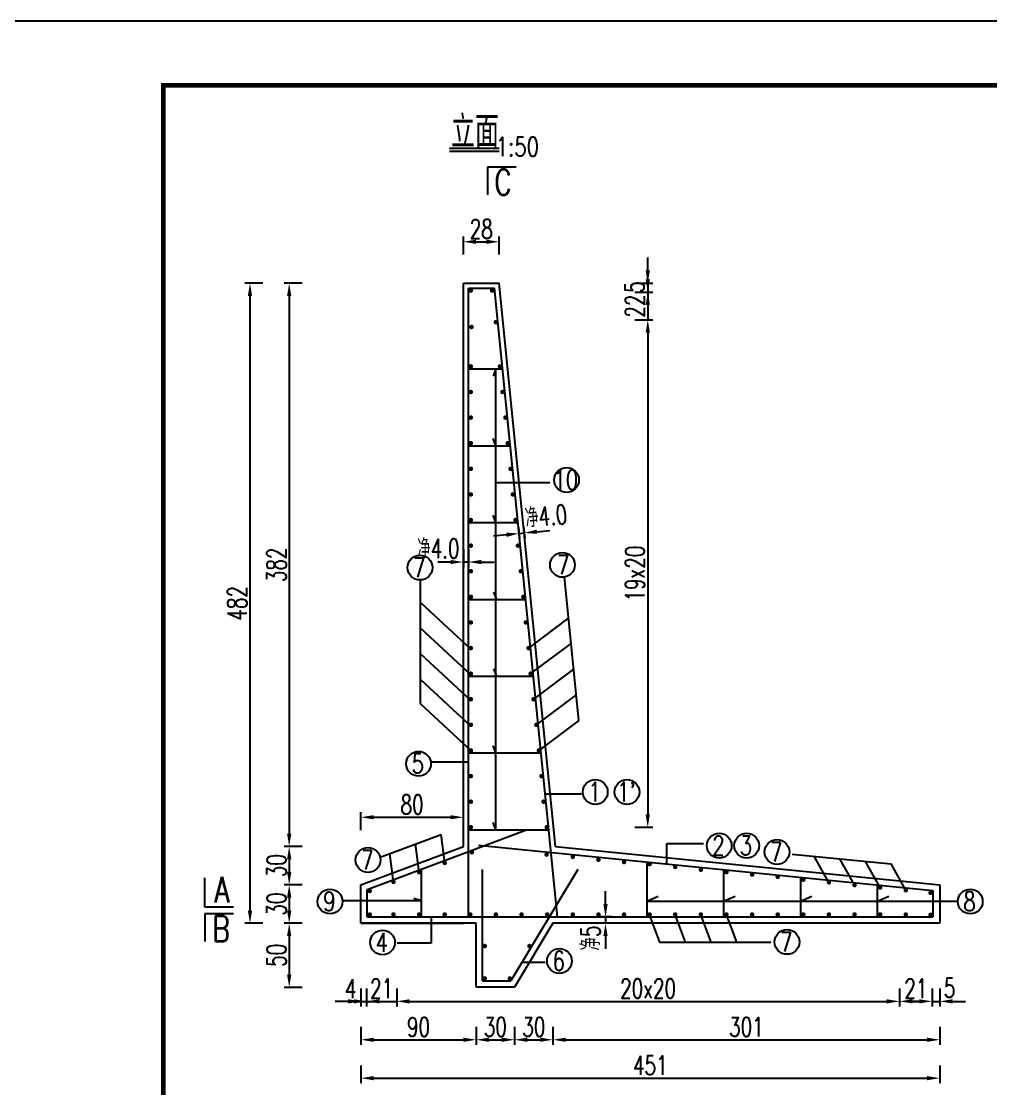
# Model space of a CAD drawing. Header units: millimetres. Extents: x -51 to 12129, y -1309 to -715.
# Drawn here: x 11717.6 to 11868.9, y -1178.4 to -1011.7 of the extents above; entities that cross this region are included whole.
import ezdxf
from ezdxf.enums import TextEntityAlignment as Align

# ---------------------------------------------------------------- set-up
doc = ezdxf.new("R2010")
doc.units = ezdxf.units.MM
doc.header["$LTSCALE"] = 0.25
for name, color, linetype in [('lk', 1, 'Continuous'), ('图框', 7, 'Continuous'), ('文字', 7, 'Continuous'), ('标注', 4, 'Continuous'), ('钢筋', 6, 'Continuous')]:
    doc.layers.add(name, color=color, linetype=linetype)
doc.styles.get("Standard").update_dxf_attribs({"font": 'simplex1.shx', "width": 0.7, "bigfont": 'hztxt.shx'})
doc.styles.add('XGhz', font='simplex1.shx', dxfattribs={"width": 0.8, "bigfont": 'hztxt.shx'})
doc.styles.add('数字', font='simplex1.shx', dxfattribs={"width": 0.8, "bigfont": 'hztxt.shx'})
doc.dimstyles.new('STANDARD-50', dxfattribs={"dimscale": 0, "dimtxt": 3, "dimasz": 2, "dimexe": 0.8, "dimexo": 1, "dimgap": 0.5, "dimtad": 1, "dimdec": 0, "dimlfac": 5, "dimzin": 9, "dimdsep": 46, "dimtxsty": 'Standard', "dimcen": 0.5, "dimclrd": 256, "dimclre": 256, "dimclrt": 7, "dimadec": 0, "dimazin": 2, "dimtfac": 1, "dimtdec": 0, "dimtix": 1, "dimtmove": 2, "dimatfit": 3, "dimfxl": 0, "dimtolj": 1, "dimtzin": 0, "dimlwd": -1, "dimlwe": -1, "dimarcsym": 0})

# ---------------------------------------------------------------- blocks, each defined once
blk = doc.blocks.new('*D2044')
at = {"layer": 'Defpoints', "color": 0}
for p in [(11786.6, -1135.99), (11786.6, -1140.56), (11770.6, -1142.67)]:
    blk.add_point(p, dxfattribs=at)
at = {"layer": '标注'}
for p, q in [((11770.6, -1137.99), (11770.6, -1135.19)), ((11786.6, -1137.99), (11786.6, -1135.19)), ((11772.6, -1135.99), (11784.6, -1135.99))]:
    blk.add_line(p, q, dxfattribs=at)
for points in [[(11772.6, -1135.66), (11772.6, -1136.32), (11770.6, -1135.99)], [(11784.6, -1135.66), (11784.6, -1136.32), (11786.6, -1135.99)]]:
    blk.add_solid(points, dxfattribs=at)
at = {"layer": '标注', "color": 7, "insert": (11778.6, -1133.99), "char_height": 3, "attachment_point": 5}
blk.add_mtext('\\A1;80', dxfattribs=at)
blk = doc.blocks.new('*D2045')
at = {"layer": 'Defpoints', "color": 0}
for p in [(11770.6, -1166.09), (11788.6, -1166.09), (11788.6, -1170.75)]:
    blk.add_point(p, dxfattribs=at)
at = {"layer": '标注'}
for p, q in [((11770.6, -1168.75), (11770.6, -1171.55)), ((11788.6, -1168.75), (11788.6, -1171.55)), ((11772.6, -1170.75), (11786.6, -1170.75))]:
    blk.add_line(p, q, dxfattribs=at)
for points in [[(11772.6, -1170.42), (11772.6, -1171.08), (11770.6, -1170.75)], [(11786.6, -1170.42), (11786.6, -1171.08), (11788.6, -1170.75)]]:
    blk.add_solid(points, dxfattribs=at)
at = {"layer": '标注', "color": 7, "insert": (11779.6, -1168.75), "char_height": 3, "attachment_point": 5}
blk.add_mtext('\\A1;90', dxfattribs=at)
blk = doc.blocks.new('*D2046')
at = {"layer": 'Defpoints', "color": 0}
for p in [(11861, -1165.1), (11770.6, -1165.54), (11861, -1176.75)]:
    blk.add_point(p, dxfattribs=at)
at = {"layer": '标注'}
for p, q in [((11770.6, -1174.75), (11770.6, -1177.55)), ((11861, -1174.75), (11861, -1177.55)), ((11772.6, -1176.75), (11859, -1176.75))]:
    blk.add_line(p, q, dxfattribs=at)
for points in [[(11772.6, -1176.42), (11772.6, -1177.08), (11770.6, -1176.75)], [(11859, -1176.42), (11859, -1177.08), (11861, -1176.75)]]:
    blk.add_solid(points, dxfattribs=at)
at = {"layer": '标注', "color": 7, "insert": (11815.8, -1174.75), "char_height": 3, "attachment_point": 5}
blk.add_mtext('\\A1;451', dxfattribs=at)
blk = doc.blocks.new('*D2047')
at = {"layer": 'Defpoints', "color": 0}
for p in [(11763.53, -1140.56), (11759.41, -1146.56), (11761.05, -1146.56)]:
    blk.add_point(p, dxfattribs=at)
at = {"layer": '标注'}
for p, q in [((11761.41, -1140.56), (11758.61, -1140.56)), ((11759.41, -1142.56), (11759.41, -1144.56)), ((11760.05, -1146.56), (11758.61, -1146.56))]:
    blk.add_line(p, q, dxfattribs=at)
for points in [[(11759.07, -1142.56), (11759.74, -1142.56), (11759.41, -1140.56)], [(11759.07, -1144.56), (11759.74, -1144.56), (11759.41, -1146.56)]]:
    blk.add_solid(points, dxfattribs=at)
at = {"layer": '标注', "color": 7, "insert": (11757.41, -1143.56), "char_height": 3, "attachment_point": 5, "rotation": 90}
blk.add_mtext('\\A1;30', dxfattribs=at)
blk = doc.blocks.new('*D2048')
at = {"layer": 'Defpoints', "color": 0}
for p in [(11769.7, -1146.56), (11759.41, -1152.56), (11769.7, -1152.56)]:
    blk.add_point(p, dxfattribs=at)
at = {"layer": '标注'}
for p, q in [((11761.41, -1146.56), (11758.61, -1146.56)), ((11759.41, -1148.56), (11759.41, -1150.56)), ((11761.41, -1152.56), (11758.61, -1152.56))]:
    blk.add_line(p, q, dxfattribs=at)
for points in [[(11759.07, -1148.56), (11759.74, -1148.56), (11759.41, -1146.56)], [(11759.07, -1150.56), (11759.74, -1150.56), (11759.41, -1152.56)]]:
    blk.add_solid(points, dxfattribs=at)
at = {"layer": '标注', "color": 7, "insert": (11757.41, -1149.56), "char_height": 3, "attachment_point": 5, "rotation": 90}
blk.add_mtext('\\A1;30', dxfattribs=at)
blk = doc.blocks.new('*D2049')
at = {"layer": 'Defpoints', "color": 0}
for p in [(11769.15, -1052.56), (11753.28, -1152.56), (11767.2, -1152.56)]:
    blk.add_point(p, dxfattribs=at)
at = {"layer": '标注'}
for p, q in [((11755.28, -1052.56), (11752.48, -1052.56)), ((11753.28, -1054.56), (11753.28, -1150.56)), ((11755.28, -1152.56), (11752.48, -1152.56))]:
    blk.add_line(p, q, dxfattribs=at)
for points in [[(11752.95, -1054.56), (11753.62, -1054.56), (11753.28, -1052.56)], [(11752.95, -1150.56), (11753.62, -1150.56), (11753.28, -1152.56)]]:
    blk.add_solid(points, dxfattribs=at)
at = {"layer": '标注', "color": 7, "insert": (11751.28, -1102.56), "char_height": 3, "attachment_point": 5, "rotation": 90}
blk.add_mtext('\\A1;482', dxfattribs=at)
blk = doc.blocks.new('*D2053')
at = {"layer": 'Defpoints', "color": 0}
for p in [(11764.31, -1152.56), (11759.41, -1162.56), (11769.7, -1162.56)]:
    blk.add_point(p, dxfattribs=at)
at = {"layer": '标注'}
for p, q in [((11761.41, -1152.56), (11758.61, -1152.56)), ((11759.41, -1154.56), (11759.41, -1160.56)), ((11761.41, -1162.56), (11758.61, -1162.56))]:
    blk.add_line(p, q, dxfattribs=at)
for points in [[(11759.07, -1154.56), (11759.74, -1154.56), (11759.41, -1152.56)], [(11759.07, -1160.56), (11759.74, -1160.56), (11759.41, -1162.56)]]:
    blk.add_solid(points, dxfattribs=at)
at = {"layer": '标注', "color": 7, "insert": (11757.41, -1157.56), "char_height": 3, "attachment_point": 5, "rotation": 90}
blk.add_mtext('\\A1;50', dxfattribs=at)
blk = doc.blocks.new('*D2054')
at = {"layer": 'Defpoints', "color": 0}
for p in [(11769.15, -1052.56), (11759.41, -1140.56), (11769.7, -1140.56)]:
    blk.add_point(p, dxfattribs=at)
at = {"layer": '标注'}
for p, q in [((11761.41, -1052.56), (11758.61, -1052.56)), ((11759.41, -1054.56), (11759.41, -1138.56)), ((11761.41, -1140.56), (11758.61, -1140.56))]:
    blk.add_line(p, q, dxfattribs=at)
for points in [[(11759.07, -1054.56), (11759.74, -1054.56), (11759.41, -1052.56)], [(11759.07, -1138.56), (11759.74, -1138.56), (11759.41, -1140.56)]]:
    blk.add_solid(points, dxfattribs=at)
at = {"layer": '标注', "color": 7, "insert": (11757.41, -1096.56), "char_height": 3, "attachment_point": 5, "rotation": 90}
blk.add_mtext('\\A1;382', dxfattribs=at)
blk = doc.blocks.new('*D2057')
at = {"layer": 'Defpoints', "color": 0}
for p in [(11800.6, -1162.78), (11861, -1164.23), (11861, -1170.75)]:
    blk.add_point(p, dxfattribs=at)
at = {"layer": '标注'}
for p, q in [((11800.6, -1168.75), (11800.6, -1171.55)), ((11861, -1168.75), (11861, -1171.55)), ((11802.6, -1170.75), (11859, -1170.75))]:
    blk.add_line(p, q, dxfattribs=at)
for points in [[(11802.6, -1170.42), (11802.6, -1171.08), (11800.6, -1170.75)], [(11859, -1170.42), (11859, -1171.08), (11861, -1170.75)]]:
    blk.add_solid(points, dxfattribs=at)
at = {"layer": '标注', "color": 7, "insert": (11830.8, -1168.75), "char_height": 3, "attachment_point": 5}
blk.add_mtext('\\A1;301', dxfattribs=at)
blk = doc.blocks.new('*D2058')
at = {"layer": 'Defpoints', "color": 0}
for p in [(11810.81, -1151.56), (11808.8, -1152.56), (11810.81, -1152.56)]:
    blk.add_point(p, dxfattribs=at)
at = {"layer": '文字'}
for p, q in [((11808.8, -1149.56), (11808.8, -1147.56)), ((11809.81, -1151.56), (11808, -1151.56)), ((11808.8, -1151.56), (11808.8, -1152.56)), ((11809.81, -1152.56), (11808, -1152.56)), ((11808.8, -1154.56), (11808.8, -1156.56))]:
    blk.add_line(p, q, dxfattribs=at)
for points in [[(11808.47, -1149.56), (11809.13, -1149.56), (11808.8, -1151.56)], [(11808.47, -1154.56), (11809.13, -1154.56), (11808.8, -1152.56)]]:
    blk.add_solid(points, dxfattribs=at)
at = {"layer": '文字', "color": 7, "insert": (11806.47, -1155.58), "char_height": 3, "attachment_point": 5, "rotation": 90}
blk.add_mtext('\\A1; 净5', dxfattribs=at)
blk = doc.blocks.new('*D2059')
at = {"layer": 'Defpoints', "color": 0}
for p in [(11788.6, -1163.04), (11794.6, -1163.04), (11794.6, -1170.75)]:
    blk.add_point(p, dxfattribs=at)
at = {"layer": '标注'}
for p, q in [((11788.6, -1168.75), (11788.6, -1171.55)), ((11794.6, -1168.75), (11794.6, -1171.55)), ((11790.6, -1170.75), (11792.6, -1170.75))]:
    blk.add_line(p, q, dxfattribs=at)
for points in [[(11790.6, -1170.42), (11790.6, -1171.08), (11788.6, -1170.75)], [(11792.6, -1170.42), (11792.6, -1171.08), (11794.6, -1170.75)]]:
    blk.add_solid(points, dxfattribs=at)
at = {"layer": '标注', "color": 7, "insert": (11791.6, -1168.75), "char_height": 3, "attachment_point": 5}
blk.add_mtext('\\A1;30', dxfattribs=at)
blk = doc.blocks.new('*D2060')
at = {"layer": 'Defpoints', "color": 0}
for p in [(11794.6, -1163.04), (11800.6, -1165.6), (11800.6, -1170.75)]:
    blk.add_point(p, dxfattribs=at)
at = {"layer": '标注'}
for p, q in [((11794.6, -1168.75), (11794.6, -1171.55)), ((11800.6, -1168.75), (11800.6, -1171.55)), ((11796.6, -1170.75), (11798.6, -1170.75))]:
    blk.add_line(p, q, dxfattribs=at)
for points in [[(11796.6, -1170.42), (11796.6, -1171.08), (11794.6, -1170.75)], [(11798.6, -1170.42), (11798.6, -1171.08), (11800.6, -1170.75)]]:
    blk.add_solid(points, dxfattribs=at)
at = {"layer": '标注', "color": 7, "insert": (11797.6, -1168.75), "char_height": 3, "attachment_point": 5}
blk.add_mtext('\\A1;30', dxfattribs=at)
blk = doc.blocks.new('*D2064')
at = {"layer": 'Defpoints', "color": 0}
for p in [(11813.4, -1058.29), (11810.94, -1137.56), (11815.4, -1137.56)]:
    blk.add_point(p, dxfattribs=at)
at = {"layer": '标注'}
for p, q in [((11814.4, -1058.29), (11816.2, -1058.29)), ((11815.4, -1060.29), (11815.4, -1135.56)), ((11813.4, -1137.56), (11816.2, -1137.56))]:
    blk.add_line(p, q, dxfattribs=at)
for points in [[(11815.07, -1060.29), (11815.73, -1060.29), (11815.4, -1058.29)], [(11815.07, -1135.56), (11815.73, -1135.56), (11815.4, -1137.56)]]:
    blk.add_solid(points, dxfattribs=at)
at = {"layer": '标注', "color": 7, "insert": (11813.4, -1097.92), "char_height": 3, "attachment_point": 5, "rotation": 90}
blk.add_mtext('\\A1;19x20', dxfattribs=at)
blk = doc.blocks.new('*D2065')
at = {"layer": 'Defpoints', "color": 0}
for p in [(11776.19, -1161.31), (11854.72, -1161.31), (11854.72, -1164.75)]:
    blk.add_point(p, dxfattribs=at)
at = {"layer": '标注'}
for p, q in [((11776.19, -1162.75), (11776.19, -1165.55)), ((11854.72, -1162.75), (11854.72, -1165.55)), ((11778.19, -1164.75), (11852.72, -1164.75))]:
    blk.add_line(p, q, dxfattribs=at)
for points in [[(11778.19, -1164.42), (11778.19, -1165.08), (11776.19, -1164.75)], [(11852.72, -1164.42), (11852.72, -1165.08), (11854.72, -1164.75)]]:
    blk.add_solid(points, dxfattribs=at)
at = {"layer": '标注', "color": 7, "insert": (11815.45, -1162.75), "char_height": 3, "attachment_point": 5}
blk.add_mtext('\\A1;20x20', dxfattribs=at)
blk = doc.blocks.new('*D2066')
at = {"layer": 'Defpoints', "color": 0}
for p in [(11854.72, -1161.31), (11859.79, -1161.31), (11859.79, -1164.75)]:
    blk.add_point(p, dxfattribs=at)
at = {"layer": '标注'}
for p, q in [((11854.72, -1162.75), (11854.72, -1165.55)), ((11859.79, -1162.75), (11859.79, -1165.55)), ((11856.72, -1164.75), (11857.79, -1164.75))]:
    blk.add_line(p, q, dxfattribs=at)
for points in [[(11856.72, -1164.42), (11856.72, -1165.08), (11854.72, -1164.75)], [(11857.79, -1164.42), (11857.79, -1165.08), (11859.79, -1164.75)]]:
    blk.add_solid(points, dxfattribs=at)
at = {"layer": '标注', "color": 7, "insert": (11857.26, -1162.75), "char_height": 3, "attachment_point": 5}
blk.add_mtext('\\A1;21', dxfattribs=at)
blk = doc.blocks.new('*D2067')
at = {"layer": 'Defpoints', "color": 0}
for p in [(11859.79, -1161.31), (11861, -1161.31), (11861, -1164.75)]:
    blk.add_point(p, dxfattribs=at)
at = {"layer": '标注'}
for p, q in [((11859.79, -1162.75), (11859.79, -1165.55)), ((11861, -1162.75), (11861, -1165.55)), ((11857.79, -1164.75), (11855.79, -1164.75)), ((11859.79, -1164.75), (11861, -1164.75)), ((11863, -1164.75), (11865, -1164.75))]:
    blk.add_line(p, q, dxfattribs=at)
for points in [[(11857.79, -1164.42), (11857.79, -1165.08), (11859.79, -1164.75)], [(11863, -1164.42), (11863, -1165.08), (11861, -1164.75)]]:
    blk.add_solid(points, dxfattribs=at)
at = {"layer": '标注', "color": 7, "insert": (11862.53, -1162.65), "char_height": 3, "attachment_point": 5}
blk.add_mtext('\\A1;5', dxfattribs=at)
blk = doc.blocks.new('*D2068')
at = {"layer": 'Defpoints', "color": 0}
for p in [(11771.5, -1161.31), (11776.19, -1161.31), (11776.19, -1164.75)]:
    blk.add_point(p, dxfattribs=at)
at = {"layer": '标注'}
for p, q in [((11771.5, -1162.75), (11771.5, -1165.55)), ((11776.19, -1162.75), (11776.19, -1165.55)), ((11769.5, -1164.75), (11767.5, -1164.75)), ((11771.5, -1164.75), (11776.19, -1164.75)), ((11778.19, -1164.75), (11780.19, -1164.75))]:
    blk.add_line(p, q, dxfattribs=at)
for points in [[(11769.5, -1164.42), (11769.5, -1165.08), (11771.5, -1164.75)], [(11778.19, -1164.42), (11778.19, -1165.08), (11776.19, -1164.75)]]:
    blk.add_solid(points, dxfattribs=at)
at = {"layer": '标注', "color": 7, "insert": (11773.84, -1162.75), "char_height": 3, "attachment_point": 5}
blk.add_mtext('\\A1;21', dxfattribs=at)
blk = doc.blocks.new('*D2069')
at = {"layer": 'Defpoints', "color": 0}
for p in [(11770.6, -1161.31), (11771.5, -1161.31), (11771.5, -1164.75)]:
    blk.add_point(p, dxfattribs=at)
at = {"layer": '标注'}
for p, q in [((11770.6, -1162.75), (11770.6, -1165.55)), ((11771.5, -1162.75), (11771.5, -1165.55)), ((11768.6, -1164.75), (11766.6, -1164.75)), ((11770.6, -1164.75), (11771.5, -1164.75)), ((11773.5, -1164.75), (11775.5, -1164.75))]:
    blk.add_line(p, q, dxfattribs=at)
for points in [[(11768.6, -1164.42), (11768.6, -1165.08), (11770.6, -1164.75)], [(11773.5, -1164.42), (11773.5, -1165.08), (11771.5, -1164.75)]]:
    blk.add_solid(points, dxfattribs=at)
at = {"layer": '标注', "color": 7, "insert": (11769.01, -1162.76), "char_height": 3, "attachment_point": 5}
blk.add_mtext('\\A1;4', dxfattribs=at)
blk = doc.blocks.new('*D2079')
at = {"layer": 'Defpoints', "color": 0}
for p in [(11792.2, -1046.09), (11786.6, -1052.56), (11792.2, -1052.56)]:
    blk.add_point(p, dxfattribs=at)
at = {"layer": '标注'}
for p, q in [((11786.6, -1048.09), (11786.6, -1045.29)), ((11792.2, -1048.09), (11792.2, -1045.29)), ((11788.6, -1046.09), (11790.2, -1046.09))]:
    blk.add_line(p, q, dxfattribs=at)
for points in [[(11788.6, -1045.76), (11788.6, -1046.42), (11786.6, -1046.09)], [(11790.2, -1045.76), (11790.2, -1046.42), (11792.2, -1046.09)]]:
    blk.add_solid(points, dxfattribs=at)
at = {"layer": '标注', "color": 7, "insert": (11789.4, -1044.09), "char_height": 3, "attachment_point": 5}
blk.add_mtext('\\A1;28', dxfattribs=at)
blk = doc.blocks.new('*D2080')
at = {"layer": 'Defpoints', "color": 0}
for p in [(11808.56, -1052.56), (11789.77, -1053.98), (11815.4, -1053.98)]:
    blk.add_point(p, dxfattribs=at)
at = {"layer": '标注'}
for p, q in [((11815.4, -1050.56), (11815.4, -1048.56)), ((11813.4, -1052.56), (11816.2, -1052.56)), ((11815.4, -1052.56), (11815.4, -1053.98)), ((11813.4, -1053.98), (11816.2, -1053.98)), ((11815.4, -1055.98), (11815.4, -1057.98))]:
    blk.add_line(p, q, dxfattribs=at)
for points in [[(11815.07, -1050.56), (11815.73, -1050.56), (11815.4, -1052.56)], [(11815.07, -1055.98), (11815.73, -1055.98), (11815.4, -1053.98)]]:
    blk.add_solid(points, dxfattribs=at)
at = {"layer": '标注', "color": 7, "insert": (11813.3, -1053.14), "char_height": 3, "attachment_point": 5, "rotation": 90}
blk.add_mtext('\\A1;5', dxfattribs=at)
blk = doc.blocks.new('*D2081')
at = {"layer": 'Defpoints', "color": 0}
for p in [(11786.6, -1089.95), (11787.4, -1089.95), (11786.6, -1096.12)]:
    blk.add_point(p, dxfattribs=at)
at = {"layer": '标注'}
for p, q in [((11786.6, -1094.12), (11786.6, -1096.92)), ((11787.4, -1094.12), (11787.4, -1096.92)), ((11784.6, -1096.12), (11782.6, -1096.12)), ((11787.4, -1096.12), (11786.6, -1096.12)), ((11789.4, -1096.12), (11791.4, -1096.12))]:
    blk.add_line(p, q, dxfattribs=at)
for points in [[(11784.6, -1095.79), (11784.6, -1096.45), (11786.6, -1096.12)], [(11789.4, -1095.79), (11789.4, -1096.45), (11787.4, -1096.12)]]:
    blk.add_solid(points, dxfattribs=at)
at = {"layer": '标注', "color": 7, "insert": (11782.7, -1094.02), "char_height": 3, "attachment_point": 5}
blk.add_mtext('\\A1;净4.0', dxfattribs=at)
blk = doc.blocks.new('*D2082')
at = {"layer": 'Defpoints', "color": 0}
for p in [(11795.12, -1089.72), (11795.91, -1089.64), (11796.11, -1091.58)]:
    blk.add_point(p, dxfattribs=at)
at = {"layer": '标注'}
for p, q in [((11793.32, -1091.86), (11791.33, -1092.06)), ((11795.21, -1090.72), (11795.39, -1092.46)), ((11795.31, -1091.66), (11796.11, -1091.58)), ((11796.01, -1090.64), (11796.18, -1092.38)), ((11798.1, -1091.38), (11800.09, -1091.18))]:
    blk.add_line(p, q, dxfattribs=at)
for points in [[(11793.29, -1091.53), (11793.35, -1092.19), (11795.31, -1091.66)], [(11798.06, -1091.05), (11798.13, -1091.71), (11796.11, -1091.58)]]:
    blk.add_solid(points, dxfattribs=at)
at = {"layer": '标注', "color": 7, "insert": (11799.53, -1088.94), "char_height": 3, "attachment_point": 5, "rotation": 5.7106}
blk.add_mtext('\\A1;净4.0', dxfattribs=at)
blk = doc.blocks.new('*D2086')
at = {"layer": 'Defpoints', "color": 0}
for p in [(11813.4, -1053.98), (11791.97, -1058.29), (11815.4, -1058.29)]:
    blk.add_point(p, dxfattribs=at)
at = {"layer": '标注'}
for p, q in [((11815.4, -1051.98), (11815.4, -1049.98)), ((11814.4, -1053.98), (11816.2, -1053.98)), ((11815.4, -1053.98), (11815.4, -1058.29)), ((11813.4, -1058.29), (11816.2, -1058.29)), ((11815.4, -1060.29), (11815.4, -1062.29))]:
    blk.add_line(p, q, dxfattribs=at)
for points in [[(11815.07, -1051.98), (11815.73, -1051.98), (11815.4, -1053.98)], [(11815.07, -1060.29), (11815.73, -1060.29), (11815.4, -1058.29)]]:
    blk.add_solid(points, dxfattribs=at)
at = {"layer": '标注', "color": 7, "insert": (11813.4, -1056.13), "char_height": 3, "attachment_point": 5, "rotation": 90}
blk.add_mtext('\\A1;22', dxfattribs=at)
blk = doc.blocks.new('123')
at = {"layer": '图框', "color": 2}
blk.add_lwpolyline([(369.33, -1011.65), (369.33, -714.65), (-50.67, -714.65), (-50.67, -1011.65)], close=True, dxfattribs=at)

msp = doc.modelspace()

# ---------------------------------------------------------------- linework, layer by layer
at = {"const_width": 0.7}
msp.add_lwpolyline([(12119.75412, -1021.65471), (11739.75412, -1021.65471), (11739.75412, -1298.65471), (12119.75412, -1298.65471), (12119.75412, -1021.65471)], dxfattribs=at)
at = {"layer": 'lk'}
for p, q in [((11786.60067, -1052.55783), (11792.20297, -1052.55783)), ((11786.60067, -1140.5579), (11786.60067, -1052.55783)), ((11801.00301, -1140.55819), (11792.20297, -1052.55783)), ((11770.60067, -1146.5579), (11786.60067, -1140.5579)), ((11801.00002, -1140.5579), (11861.00002, -1146.5579)), ((11770.60067, -1152.5579), (11770.60067, -1146.5579)), ((11861.00002, -1146.5579), (11861.00002, -1152.5579)), ((11788.60067, -1152.5579), (11770.60067, -1152.5579)), ((11770.60067, -1152.5579), (11786.60067, -1152.5579)), ((11788.60067, -1162.5579), (11788.60067, -1152.5579)), ((11800.60067, -1152.5579), (11794.60067, -1162.5579)), ((11861.00002, -1152.5579), (11800.60067, -1152.5579)), ((11794.60067, -1162.5579), (11788.60067, -1162.5579))]:
    msp.add_line(p, q, dxfattribs=at)
at = {"layer": '文字'}
for p, q in [((11781.56059, -1151.5579), (11781.56059, -1155.66079)), ((11781.56059, -1155.66079), (11776.27441, -1155.66079))]:
    msp.add_line(p, q, dxfattribs=at)
at = {"layer": '标注'}
for p, q in [((11784.41855, -1031.96009), (11792.1759, -1031.96009)), ((11790.36051, -1034.43177), (11790.36051, -1038.7763)), ((11794.8577, -1034.43177), (11790.36051, -1034.43177)), ((11791.69976, -1065.94782), (11791.24669, -1067.07578)), ((11791.69976, -1137.94782), (11791.69976, -1065.94782)), ((11791.69976, -1077.94782), (11791.24669, -1076.81985)), ((11791.69976, -1083.67322), (11800.12147, -1083.67322)), ((11791.69976, -1089.94782), (11791.24669, -1088.81985)), ((11804.62514, -1120.87904), (11802.38492, -1098.47686)), ((11779.83536, -1098.92359), (11779.83536, -1118.22123)), ((11791.83253, -1101.94782), (11791.37945, -1100.81985)), ((11779.83536, -1102.38017), (11787.77751, -1109.71677)), ((11802.99568, -1104.88231), (11796.7701, -1109.55783)), ((11779.83536, -1106.39675), (11787.77751, -1113.73335)), ((11779.83536, -1110.41333), (11787.77751, -1117.74993)), ((11803.33042, -1108.88231), (11797.10484, -1113.55783)), ((11791.83289, -1113.94782), (11791.37982, -1112.81985)), ((11803.78129, -1112.88231), (11797.55571, -1117.55783)), ((11779.83536, -1114.42992), (11787.77751, -1121.76652)), ((11804.22261, -1116.88231), (11797.99703, -1121.55783)), ((11779.83536, -1118.22123), (11787.77751, -1125.55783)), ((11804.62514, -1120.87904), (11798.39519, -1125.55783)), ((11791.69976, -1125.94782), (11791.24669, -1124.81985)), ((11787.40067, -1127.36815), (11781.51918, -1127.36815)), ((11799.37749, -1132.34293), (11805.05191, -1132.34293)), ((11791.69976, -1137.94782), (11791.24669, -1136.81985)), ((11773.59944, -1142.20501), (11783.14259, -1138.67976)), ((11783.68966, -1143.12624), (11783.14259, -1138.67976)), ((11779.68966, -1144.5788), (11779.14305, -1140.13604)), ((11818.37425, -1140.08254), (11824.11203, -1140.08254)), ((11818.37425, -1143.30031), (11818.37425, -1140.08254)), ((11775.68966, -1146.08145), (11775.14305, -1141.63869)), ((11837.94424, -1141.74628), (11853.38349, -1143.29021)), ((11843.68986, -1146.18939), (11841.38349, -1142.08253)), ((11847.68986, -1146.55258), (11845.40996, -1142.49285)), ((11851.68986, -1146.98681), (11849.38349, -1142.87995)), ((11855.68986, -1147.39706), (11853.38349, -1143.29021)), ((11746.2342, -1150.04184), (11746.2342, -1145.4345)), ((11779.99925, -1149.07043), (11778.87448, -1148.67022)), ((11815.24724, -1149.11979), (11817.04581, -1148.32396)), ((11827.24724, -1149.11979), (11829.04581, -1148.32396)), ((11839.24724, -1149.11979), (11841.04581, -1148.32396)), ((11851.24724, -1149.11979), (11853.04581, -1148.32396)), ((11750.7314, -1150.04184), (11746.2342, -1150.04184)), ((11779.99925, -1149.07043), (11767.72415, -1149.07043)), ((11815.24724, -1149.11979), (11863.79526, -1149.11979)), ((11746.2342, -1151.07147), (11746.2342, -1155.40573)), ((11750.7314, -1151.07147), (11746.2342, -1151.07147)), ((11815.69139, -1151.35718), (11817.25551, -1155.51017)), ((11819.69139, -1151.35718), (11821.25551, -1155.51017)), ((11823.69139, -1151.35718), (11825.25551, -1155.51017)), ((11827.68884, -1151.35716), (11829.25296, -1155.51015)), ((11817.25551, -1155.51017), (11834.61609, -1155.51017)), ((11795.78301, -1158.64368), (11799.37127, -1158.64368))]:
    msp.add_line(p, q, dxfattribs=at)
for centre in [(11802.71423, -1083.30529), (11779.83536, -1096.9873), (11802.0787, -1096.56493), (11779.60134, -1127.63478), (11807.20101, -1132.04547), (11812.15313, -1132.04547), (11826.559, -1140.42139), (11830.84585, -1140.42139), (11835.58213, -1141.41302), (11771.72077, -1142.6739), (11765.78809, -1149.15392), (11865.75965, -1149.15392), (11773.98203, -1155.55494), (11837.14581, -1155.46729), (11801.61145, -1158.44791)]:
    msp.add_circle(centre, 1.93629, dxfattribs=at)
at = {"layer": '钢筋'}
for p, q in [((11784.41855, -1031.46009), (11792.1759, -1031.46009)), ((11787.40067, -1053.35783), (11791.47898, -1053.35783)), ((11787.40067, -1151.5579), (11787.40067, -1053.35783)), ((11801.29899, -1151.5579), (11791.47898, -1053.35783)), ((11787.40067, -1065.94782), (11792.73798, -1065.94782)), ((11787.40067, -1077.94782), (11793.93798, -1077.94782)), ((11787.40067, -1089.94782), (11795.13798, -1089.94782)), ((11787.40067, -1101.94782), (11796.33798, -1101.94782)), ((11787.40067, -1113.94782), (11797.53798, -1113.94782)), ((11787.40067, -1125.94782), (11798.73798, -1125.94782)), ((11771.60067, -1147.2509), (11796.31508, -1137.98299)), ((11787.40067, -1137.94782), (11799.93798, -1137.94782)), ((11788.96072, -1140.35895), (11859.93994, -1147.45688)), ((11815.24724, -1142.98761), (11815.24724, -1151.5579)), ((11779.99925, -1144.10143), (11779.99925, -1151.5579)), ((11789.60067, -1161.5579), (11789.60067, -1144.1579)), ((11804.47447, -1144.1579), (11794.03447, -1161.5579)), ((11827.24724, -1144.18761), (11827.24724, -1151.5579)), ((11839.24724, -1145.38761), (11839.24724, -1151.5579)), ((11851.24724, -1146.58761), (11851.24724, -1151.5579)), ((11771.60067, -1151.5579), (11771.60067, -1147.2509)), ((11859.93994, -1147.45688), (11859.93994, -1151.5579)), ((11771.60067, -1151.5579), (11859.93994, -1151.5579)), ((11789.60067, -1161.5579), (11794.03447, -1161.5579))]:
    msp.add_line(p, q, dxfattribs=at)
at = {"layer": '钢筋', "const_width": 0.35}
for points in [[(11787.93299, -1053.7171, -1), (11787.58299, -1053.7171, -1)], [(11791.26355, -1053.7062, -1), (11790.91355, -1053.7062, -1)], [(11791.33256, -1053.7062, -1), (11790.98256, -1053.7062, -1)], [(11791.84031, -1058.66305, -1), (11791.49031, -1058.66305, -1)], [(11788.05874, -1059.40093, -1), (11787.70874, -1059.40093, -1)], [(11787.95251, -1065.55783, -1), (11787.60251, -1065.55783, -1)], [(11792.4902, -1065.55783, -1), (11792.1402, -1065.55783, -1)], [(11787.95251, -1069.55783, -1), (11787.60251, -1069.55783, -1)], [(11792.8867, -1069.55783, -1), (11792.5367, -1069.55783, -1)], [(11787.95251, -1073.55783, -1), (11787.60251, -1073.55783, -1)], [(11793.34542, -1073.55783, -1), (11792.99542, -1073.55783, -1)], [(11787.95251, -1077.55783, -1), (11787.60251, -1077.55783, -1)], [(11793.70495, -1077.55783, -1), (11793.35495, -1077.55783, -1)], [(11787.95251, -1081.55783, -1), (11787.60251, -1081.55783, -1)], [(11794.15245, -1081.55783, -1), (11793.80245, -1081.55783, -1)], [(11787.95251, -1085.55783, -1), (11787.60251, -1085.55783, -1)], [(11794.50766, -1085.55783, -1), (11794.15766, -1085.55783, -1)], [(11787.95251, -1089.55783, -1), (11787.60251, -1089.55783, -1)], [(11794.92127, -1089.55783, -1), (11794.57127, -1089.55783, -1)], [(11787.95251, -1093.55783, -1), (11787.60251, -1093.55783, -1)], [(11795.28982, -1093.55783, -1), (11794.93982, -1093.55783, -1)], [(11787.95251, -1097.55783, -1), (11787.60251, -1097.55783, -1)], [(11795.74468, -1097.55783, -1), (11795.39468, -1097.55783, -1)], [(11787.95251, -1101.55783, -1), (11787.60251, -1101.55783, -1)], [(11796.14633, -1101.55783, -1), (11795.79633, -1101.55783, -1)], [(11787.95251, -1105.55783, -1), (11787.60251, -1105.55783, -1)], [(11796.5478, -1105.55783, -1), (11796.1978, -1105.55783, -1)], [(11787.95251, -1109.55783, -1), (11787.60251, -1109.55783, -1)], [(11796.9451, -1109.55783, -1), (11796.5951, -1109.55783, -1)], [(11787.95251, -1113.55783, -1), (11787.60251, -1113.55783, -1)], [(11797.27984, -1113.55783, -1), (11796.92984, -1113.55783, -1)], [(11787.95251, -1117.55783, -1), (11787.60251, -1117.55783, -1)], [(11797.73071, -1117.55783, -1), (11797.38071, -1117.55783, -1)], [(11787.95251, -1121.55783, -1), (11787.60251, -1121.55783, -1)], [(11798.17203, -1121.55783, -1), (11797.82203, -1121.55783, -1)], [(11787.95251, -1125.55783, -1), (11787.60251, -1125.55783, -1)], [(11798.57019, -1125.55783, -1), (11798.22019, -1125.55783, -1)], [(11787.95251, -1129.55783, -1), (11787.60251, -1129.55783, -1)], [(11798.97488, -1129.55783, -1), (11798.62488, -1129.55783, -1)], [(11787.95251, -1133.55783, -1), (11787.60251, -1133.55783, -1)], [(11799.3089, -1133.55783, -1), (11798.9589, -1133.55783, -1)], [(11787.95251, -1137.55783, -1), (11787.60251, -1137.55783, -1)], [(11799.79891, -1137.55783, -1), (11799.44891, -1137.55783, -1)], [(11787.74898, -1141.46758, 1), (11788.09898, -1141.46758, 1)], [(11799.42598, -1141.8248, 1), (11799.77598, -1141.8248, 1)], [(11803.51486, -1142.19049, 1), (11803.86486, -1142.19049, 1)], [(11783.86466, -1143.12624, -1), (11783.51466, -1143.12624, -1)], [(11807.51486, -1142.63012, 1), (11807.86486, -1142.63012, 1)], [(11811.51486, -1142.98888, 1), (11811.86486, -1142.98888, 1)], [(11815.51486, -1143.31555, 1), (11815.86486, -1143.31555, 1)], [(11819.51486, -1143.7511, 1), (11819.86486, -1143.7511, 1)], [(11779.86466, -1144.5788, -1), (11779.51466, -1144.5788, -1)], [(11823.51486, -1144.19995, 1), (11823.86486, -1144.19995, 1)], [(11827.51486, -1144.55835, 1), (11827.86486, -1144.55835, 1)], [(11831.51486, -1144.94558, 1), (11831.86486, -1144.94558, 1)], [(11835.51486, -1145.30877, 1), (11835.86486, -1145.30877, 1)], [(11839.51486, -1145.743, 1), (11839.86486, -1145.743, 1)], [(11775.86466, -1146.08145, -1), (11775.51466, -1146.08145, -1)], [(11843.51486, -1146.15325, 1), (11843.86486, -1146.15325, 1)], [(11847.51486, -1146.58224, 1), (11847.86486, -1146.58224, 1)], [(11851.51486, -1146.96803, 1), (11851.86486, -1146.96803, 1)], [(11855.51486, -1147.39706, 1), (11855.86486, -1147.39706, 1)], [(11772.15593, -1147.50813, -1), (11771.80593, -1147.50813, -1)], [(11859.38468, -1147.80605, 1), (11859.73468, -1147.80605, 1)], [(11772.15593, -1151.18218, -1), (11771.80593, -1151.18218, -1)], [(11775.51639, -1151.18218, 1), (11775.86639, -1151.18218, 1)], [(11779.51639, -1151.18218, 1), (11779.86639, -1151.18218, 1)], [(11783.51639, -1151.18218, 1), (11783.86639, -1151.18218, 1)], [(11787.51639, -1151.18218, 1), (11787.86639, -1151.18218, 1)], [(11791.51639, -1151.18218, 1), (11791.86639, -1151.18218, 1)], [(11795.51639, -1151.18218, 1), (11795.86639, -1151.18218, 1)], [(11799.51639, -1151.18218, 1), (11799.86639, -1151.18218, 1)], [(11803.51639, -1151.18218, 1), (11803.86639, -1151.18218, 1)], [(11807.51639, -1151.18218, 1), (11807.86639, -1151.18218, 1)], [(11811.51639, -1151.18218, 1), (11811.86639, -1151.18218, 1)], [(11815.51639, -1151.18218, 1), (11815.86639, -1151.18218, 1)], [(11819.51639, -1151.18218, 1), (11819.86639, -1151.18218, 1)], [(11823.51639, -1151.18218, 1), (11823.86639, -1151.18218, 1)], [(11827.51639, -1151.18218, 1), (11827.86639, -1151.18218, 1)], [(11831.51639, -1151.18218, 1), (11831.86639, -1151.18218, 1)], [(11835.51639, -1151.18218, 1), (11835.86639, -1151.18218, 1)], [(11839.51639, -1151.18218, 1), (11839.86639, -1151.18218, 1)], [(11843.51639, -1151.18218, 1), (11843.86639, -1151.18218, 1)], [(11847.51639, -1151.18218, 1), (11847.86639, -1151.18218, 1)], [(11851.51639, -1151.18218, 1), (11851.86639, -1151.18218, 1)], [(11855.51639, -1151.18218, 1), (11855.86639, -1151.18218, 1)], [(11859.38468, -1151.22112, 1), (11859.73468, -1151.22112, 1)], [(11790.12398, -1156.10608, -1), (11789.77398, -1156.10608, -1)], [(11797.09835, -1156.10608, -1), (11796.74835, -1156.10608, -1)], [(11790.12398, -1161.16313, -1), (11789.77398, -1161.16313, -1)], [(11794.03842, -1161.16313, -1), (11793.68842, -1161.16313, -1)]]:
    msp.add_lwpolyline(points, format="xyb", close=True, dxfattribs=at)

# ---------------------------------------------------------------- block references
at = {"layer": '标注'}
msp.add_blockref('123', (11760, -297), dxfattribs=at)

# ---------------------------------------------------------------- texts
at = {"layer": '文字', "width": 0.75}
for s, height, style, p in [('立面', 5, 'XGhz', (11788.41219, -1028.64327)), ('1:50', 3, '数字', (11795.04282, -1031.23456)), ('C', 4, 'XGhz', (11792.79407, -1036.77344)), ('10', 3, '数字', (11802.6007, -1083.27841)), ('7', 3, '数字', (11802.19223, -1096.53806)), ('7', 3, '数字', (11779.72183, -1096.96043)), ('5', 3, '数字', (11779.48781, -1127.60791)), ('1', 3, '数字', (11807.08748, -1132.0186)), ("1'", 3, '数字', (11812.0396, -1132.0186)), ('2', 3, '数字', (11826.44547, -1140.39452)), ('3', 3, '数字', (11830.73232, -1140.39452)), ('7', 3, '数字', (11835.4686, -1141.38614)), ('7', 3, '数字', (11771.60724, -1142.64703)), ('A', 4, 'XGhz', (11748.89881, -1147.29239)), ('9', 3, '数字', (11765.67456, -1149.12705)), ('8', 3, '数字', (11865.64612, -1149.12705)), ('B', 4, 'XGhz', (11748.75489, -1153.41314)), ('4', 3, '数字', (11773.8685, -1155.52807)), ('7', 3, '数字', (11837.03228, -1155.44042)), ('6', 3, '数字', (11801.49792, -1158.42103))]:
    msp.add_text(s, height=height, dxfattribs=dict(at, style=style)).set_placement(p, align=Align.MIDDLE)

# ---------------------------------------------------------------- dimensions: what is measured, and where the dimension line sits
at = {"layer": '文字'}
dim = msp.add_linear_dim(base=(11808.8015, -1152.5579), p1=(11810.81257, -1151.5579), p2=(11810.81257, -1152.5579), angle=90, text=' 净5', dimstyle='STANDARD-50', override={"dimscale": 1}, dxfattribs=at)
dim.commit()
dim.dimension.update_dxf_attribs({"geometry": '*D2058', "text_midpoint": (11806.47095, -1155.58349), "dimtype": 160})
at = {"layer": '标注'}
for base, p1, p2, picture, middle in [((11792.20297, -1046.09122), (11786.60067, -1052.55783), (11792.20297, -1052.55783), '*D2079', (11789.40182, -1044.09122)), ((11786.60067, -1135.99159), (11770.60067, -1142.67193), (11786.60067, -1140.5579), '*D2044', (11778.60067, -1133.99159)), ((11794.60067, -1170.74911), (11788.60067, -1163.03945), (11794.60067, -1163.03945), '*D2059', (11791.60067, -1168.74911)), ((11800.60067, -1170.74911), (11794.60067, -1163.03945), (11800.60067, -1165.6031), '*D2060', (11797.60067, -1168.74911)), ((11788.60067, -1170.74911), (11770.60067, -1166.09425), (11788.60067, -1166.09425), '*D2045', (11779.60067, -1168.74911))]:
    dim = msp.add_linear_dim(base=base, p1=p1, p2=p2, dimstyle='STANDARD-50', override={"dimscale": 1}, dxfattribs=at)
    dim.commit()
    dim.dimension.update_dxf_attribs({"geometry": picture, "text_midpoint": middle})
at = {"layer": '标注', "color": 8}
dim = msp.add_linear_dim(base=(11815.39894, -1053.97936), p1=(11808.55687, -1052.5579), p2=(11789.76977, -1053.97936), angle=90, text='5', dimstyle='STANDARD-50', override={"dimscale": 1}, dxfattribs=at)
dim.commit()
dim.dimension.update_dxf_attribs({"geometry": '*D2080', "text_midpoint": (11813.29894, -1053.13986), "dimtype": 160})
dim = msp.add_linear_dim(base=(11815.39894, -1058.29037), p1=(11813.39894, -1053.97936), p2=(11791.97223, -1058.29037), angle=90, dimstyle='STANDARD-50', override={"dimscale": 1}, dxfattribs=at)
dim.commit()
dim.dimension.update_dxf_attribs({"geometry": '*D2086', "text_midpoint": (11813.39894, -1056.13486)})
at = {"layer": '标注'}
for base, p2, text, picture, middle in [((11753.28301, -1152.5579), (11767.20284, -1152.5579), '482', '*D2049', (11751.28301, -1102.5579)), ((11759.40786, -1140.5579), (11769.70284, -1140.5579), '382', '*D2054', (11757.40786, -1096.5579))]:
    dim = msp.add_linear_dim(base=base, p1=(11769.14752, -1052.5579), p2=p2, angle=90, text=text, dimstyle='STANDARD-50', override={"dimscale": 1}, dxfattribs=at)
    dim.commit()
    dim.dimension.update_dxf_attribs({"geometry": picture, "text_midpoint": middle})
at = {"layer": '标注', "color": 8}
dim = msp.add_linear_dim(base=(11815.39894, -1137.55726), p1=(11813.39894, -1058.29037), p2=(11810.93941, -1137.55726), angle=90, text='19x20', dimstyle='STANDARD-50', override={"dimscale": 1}, dxfattribs=at)
dim.commit()
dim.dimension.update_dxf_attribs({"geometry": '*D2064', "text_midpoint": (11813.39894, -1097.92381)})
at = {"layer": '标注'}
dim = msp.add_linear_dim(base=(11796.10535, -1091.58166), p1=(11795.11545, -1089.7225), p2=(11795.91148, -1089.6429), angle=5.7105931, text='净4.0', dimstyle='STANDARD-50', override={"dimscale": 1}, dxfattribs=at)
dim.commit()
dim.dimension.update_dxf_attribs({"geometry": '*D2082', "text_midpoint": (11799.52645, -1088.94392), "dimtype": 161})
for base, p1, p2, text, picture, middle in [((11786.60067, -1096.11906), (11787.40067, -1089.94782), (11786.60067, -1089.94782), '净4.0', '*D2081', (11782.69671, -1094.01906)), ((11861.00002, -1164.74911), (11859.79475, -1161.30624), (11861.00002, -1161.30624), '5', '*D2067', (11862.52683, -1162.64865))]:
    dim = msp.add_linear_dim(base=base, p1=p1, p2=p2, text=text, dimstyle='STANDARD-50', override={"dimscale": 1}, dxfattribs=at)
    dim.commit()
    dim.dimension.update_dxf_attribs({"geometry": picture, "text_midpoint": middle, "dimtype": 160})
for base, p1, p2, picture, middle in [((11759.40786, -1146.5579), (11763.53129, -1140.5579), (11761.04644, -1146.5579), '*D2047', (11757.40786, -1143.5579)), ((11759.40786, -1152.5579), (11769.70284, -1146.5579), (11769.70284, -1152.5579), '*D2048', (11757.40786, -1149.5579)), ((11759.40786, -1162.5579), (11764.30645, -1152.5579), (11769.70284, -1162.5579), '*D2053', (11757.40786, -1157.5579))]:
    dim = msp.add_linear_dim(base=base, p1=p1, p2=p2, angle=90, dimstyle='STANDARD-50', override={"dimscale": 1}, dxfattribs=at)
    dim.commit()
    dim.dimension.update_dxf_attribs({"geometry": picture, "text_midpoint": middle})
dim = msp.add_linear_dim(base=(11771.49527, -1164.74911), p1=(11770.60067, -1161.30624), p2=(11771.49527, -1161.30624), dimstyle='STANDARD-50', override={"dimscale": 1}, dxfattribs=at)
dim.commit()
dim.dimension.update_dxf_attribs({"geometry": '*D2069', "text_midpoint": (11769.01478, -1162.75881), "dimtype": 160})
for base, p1, p2, text, picture, middle in [((11776.18917, -1164.74911), (11771.49527, -1161.30624), (11776.18917, -1161.30624), '21', '*D2068', (11773.84222, -1162.74911)), ((11854.71886, -1164.74911), (11776.18917, -1161.30624), (11854.71886, -1161.30624), '20x20', '*D2065', (11815.45402, -1162.74911)), ((11859.79475, -1164.74911), (11854.71886, -1161.30624), (11859.79475, -1161.30624), '21', '*D2066', (11857.25681, -1162.74911)), ((11861.00002, -1170.74911), (11800.60067, -1162.78065), (11861.00002, -1164.23066), '301', '*D2057', (11830.80034, -1168.74911)), ((11861.00002, -1176.74911), (11770.60067, -1165.54118), (11861.00002, -1165.10127), '451', '*D2046', (11815.80034, -1174.74911))]:
    dim = msp.add_linear_dim(base=base, p1=p1, p2=p2, text=text, dimstyle='STANDARD-50', override={"dimscale": 1}, dxfattribs=at)
    dim.commit()
    dim.dimension.update_dxf_attribs({"geometry": picture, "text_midpoint": middle})

doc.saveas('drawing.dxf')
